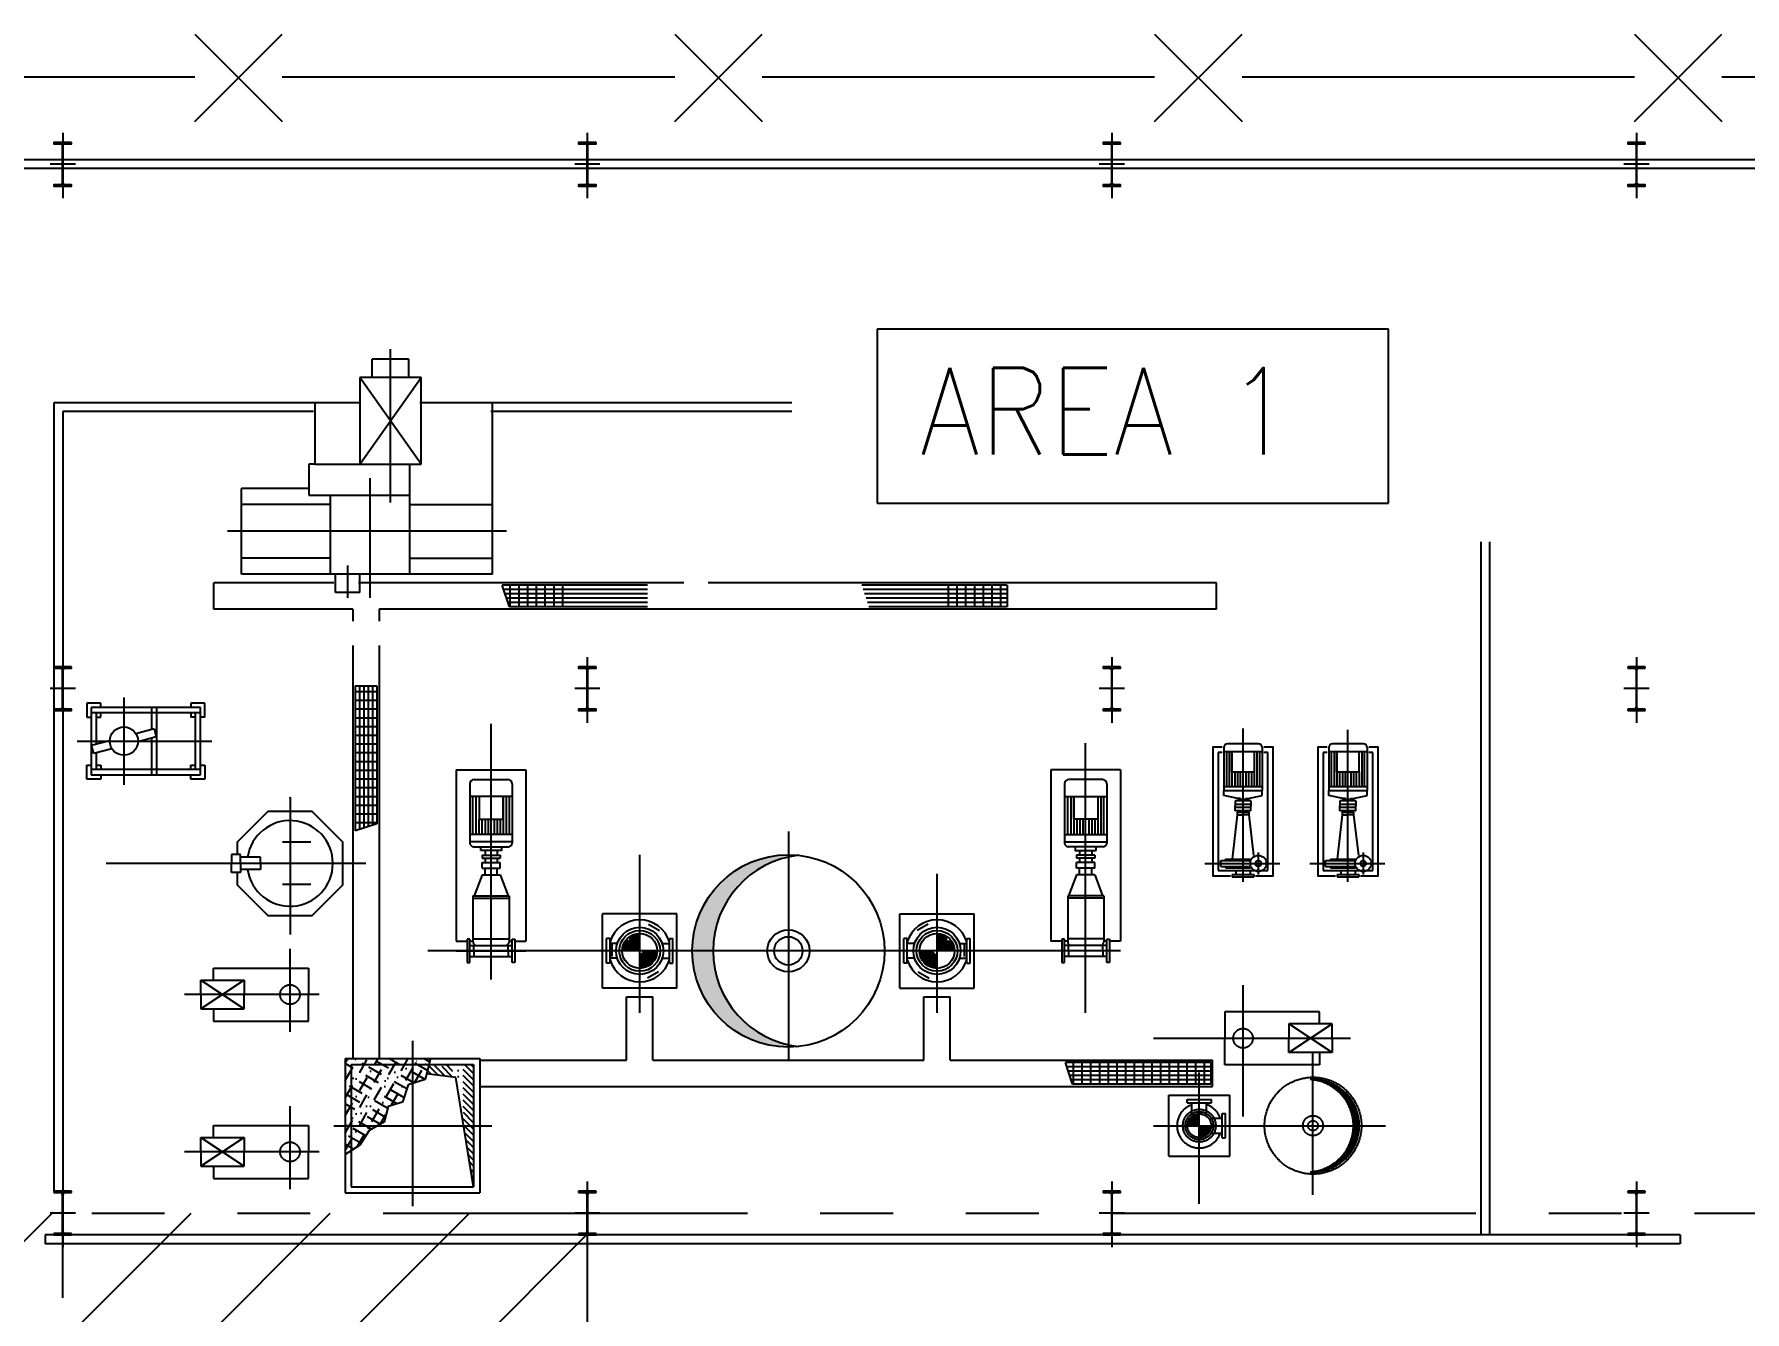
# Model space of a CAD drawing. Extents: x 0 to 39171, y 29931 to 57651.
# Drawn here: x 35827 to 37783, y 34509 to 35971 of the extents above; entities that cross this region are included whole.
import ezdxf

# ---------------------------------------------------------------- set-up
doc = ezdxf.new("R2010")
doc.units = 0
doc.header["$LTSCALE"] = 333.3
doc.header["$MEASUREMENT"] = 0
doc.header["$PDSIZE"] = 5
for name, pattern in [('DASHDOT', [1, 0.5, -0.25, 0, -0.25]), ('PHANTOM', [2.5, 1.25, -0.25, 0.25, -0.25, 0.25, -0.25]), ('PHANTOM2', [1.25, 0.625, -0.125, 0.125, -0.125, 0.125, -0.125])]:
    doc.linetypes.add(name, pattern=pattern)
doc.layers.get('0').update_dxf_attribs({"linetype": 'CONTINUOUS'})
for name, color, linetype in [('$01Sald', 2, 'CONTINUOUS'), ('1', 7, 'CONTINUOUS'), ('20', 3, 'CONTINUOUS'), ('70', 7, 'DASHDOT')]:
    doc.layers.add(name, color=color, linetype=linetype)
doc.styles.add('ROMANS', font='romans', dxfattribs={"width": 0.8})

# ---------------------------------------------------------------- blocks, each defined once
blk = doc.blocks.new('*X5')
at = {"color": 0}
for p, q in [((30594, 89947), (30662, 89987)), ((30768, 89707), (30607, 89987)), ((30620, 89847), (30862, 89987)), ((30646, 89747), (31062, 89987)), ((31034, 89447), (30723, 89987)), ((30775, 89706), (31262, 89987)), ((31422, 88975), (30838, 89987)), ((30856, 89637), (31462, 89987)), ((30888, 89540), (31561, 89929)), ((31561, 88935), (30954, 89987)), ((30964, 89468), (31561, 89813)), ((31561, 89135), (31069, 89987)), ((31561, 89335), (31184, 89987)), ((31561, 89535), (31300, 89987)), ((31561, 89735), (31415, 89987)), ((31561, 89935), (31531, 89987)), ((31075, 89417), (31561, 89698)), ((31101, 89316), (31561, 89582)), ((31160, 89235), (31561, 89467)), ((31155, 89238), (31093, 89345)), ((31259, 89177), (31561, 89351)), ((31325, 89099), (31561, 89236)), ((31379, 89015), (31561, 89120)), ((31464, 88949), (31561, 89005)), ((31560, 88889), (31561, 88889))]:
    blk.add_line(p, q, dxfattribs=at)
blk = doc.blocks.new('*X8')
at = {"color": 0}
for p, q in [((30206, 60276), (30216, 60286)), ((30206, 60258), (30232, 60284)), ((30206, 60241), (30247, 60282)), ((30206, 60223), (30262, 60278)), ((30206, 60205), (30275, 60274)), ((30206, 60188), (30288, 60269)), ((30206, 60170), (30299, 60263)), ((30007, 60076), (30016, 60086)), ((30008, 60060), (30034, 60086)), ((30011, 60045), (30052, 60086)), ((30014, 60031), (30069, 60086)), ((30019, 60018), (30087, 60086)), ((30024, 60005), (30105, 60086)), ((30029, 59993), (30122, 60086)), ((30036, 59982), (30140, 60086)), ((30043, 59971), (30158, 60086)), ((30050, 59961), (30175, 60086)), ((30059, 59951), (30193, 60086)), ((30067, 59942), (30206, 60082)), ((30076, 59934), (30206, 60064)), ((30206, 60152), (30311, 60257)), ((30206, 60135), (30321, 60250)), ((30206, 60117), (30332, 60242)), ((30206, 60099), (30341, 60234)), ((30211, 60086), (30350, 60225)), ((30228, 60086), (30358, 60216)), ((30246, 60086), (30366, 60206)), ((30264, 60086), (30374, 60196)), ((30282, 60086), (30380, 60185)), ((30299, 60086), (30386, 60173)), ((30317, 60086), (30392, 60161)), ((30335, 60086), (30397, 60148)), ((30352, 60086), (30401, 60134)), ((30370, 60086), (30404, 60120)), ((30388, 60086), (30406, 60104)), ((30405, 60086), (30406, 60087)), ((30086, 59926), (30206, 60046)), ((30097, 59919), (30206, 60029)), ((30108, 59912), (30206, 60011)), ((30119, 59906), (30206, 59993)), ((30131, 59901), (30206, 59976)), ((30144, 59896), (30206, 59958)), ((30158, 59892), (30206, 59940)), ((30173, 59889), (30206, 59923)), ((30188, 59887), (30206, 59905)), ((30205, 59886), (30206, 59887))]:
    blk.add_line(p, q, dxfattribs=at)
blk = doc.blocks.new('*X6')
at = {"color": 0}
for p, q in [((28791, 89602), (29106, 89917)), ((28791, 89673), (29035, 89917)), ((28791, 89743), (28964, 89917)), ((28791, 89814), (28894, 89917)), ((28791, 89885), (28823, 89917)), ((29035, 89775), (29176, 89917)), ((29115, 89785), (29247, 89917)), ((29196, 89795), (29305, 89904)), ((29276, 89805), (29320, 89848)), ((28791, 89531), (28985, 89726)), ((28791, 89461), (28972, 89642)), ((28791, 89390), (28958, 89557)), ((28791, 89319), (28945, 89473)), ((28791, 89248), (28931, 89389)), ((28791, 89178), (28918, 89305)), ((28791, 89107), (28904, 89220)), ((28791, 89036), (28891, 89136)), ((28791, 88966), (28877, 89052)), ((28791, 88895), (28863, 88967)), ((28791, 88824), (28850, 88883)), ((28791, 88754), (28836, 88799)), ((28791, 88683), (28823, 88715)), ((28791, 88612), (28809, 88630)), ((28791, 88541), (28796, 88546))]:
    blk.add_line(p, q, dxfattribs=at)
blk = doc.blocks.new('*X9')
at = {"color": 0}
for p, q in [((23806, 58207), (23820, 58221)), ((23806, 58189), (23836, 58219)), ((23806, 58172), (23849, 58215)), ((23806, 58154), (23862, 58210)), ((23806, 58136), (23874, 58204)), ((23806, 58119), (23885, 58197)), ((23806, 58101), (23895, 58189)), ((23809, 58086), (23904, 58181)), ((23827, 58086), (23912, 58171)), ((23844, 58086), (23920, 58161)), ((23862, 58086), (23926, 58150)), ((23880, 58086), (23932, 58138)), ((23897, 58086), (23936, 58125)), ((23915, 58086), (23940, 58111)), ((23671, 58072), (23685, 58086)), ((23674, 58057), (23703, 58086)), ((23678, 58043), (23721, 58086)), ((23683, 58030), (23738, 58086)), ((23689, 58019), (23756, 58086)), ((23695, 58008), (23774, 58086)), ((23703, 57998), (23791, 58086)), ((23712, 57989), (23806, 58083)), ((23721, 57980), (23806, 58066)), ((23731, 57973), (23806, 58048)), ((23742, 57966), (23806, 58030)), ((23754, 57961), (23806, 58013)), ((23767, 57956), (23806, 57995)), ((23782, 57953), (23806, 57977)), ((23797, 57951), (23806, 57960)), ((23933, 58086), (23942, 58095))]:
    blk.add_line(p, q, dxfattribs=at)
blk = doc.blocks.new('*X7')
at = {"color": 0}
for p, q in [((23315, 58281), (23611, 58578)), ((23328, 58312), (23580, 58564)), ((23347, 58349), (23543, 58545)), ((23381, 58400), (23492, 58512)), ((23573, 58522), (23639, 58588)), ((23619, 58550), (23665, 58596)), ((23654, 58568), (23688, 58602)), ((23685, 58580), (23711, 58606)), ((23712, 58590), (23732, 58610)), ((23737, 58597), (23752, 58612)), ((23760, 58603), (23771, 58614)), ((23782, 58607), (23790, 58615)), ((23803, 58610), (23806, 58614)), ((23291, 58204), (23391, 58305)), ((23297, 58228), (23409, 58340)), ((23304, 58253), (23437, 58386)), ((23278, 58103), (23352, 58177)), ((23279, 58121), (23356, 58199)), ((23279, 58086), (23349, 58156)), ((23280, 58141), (23362, 58222)), ((23283, 58161), (23369, 58247)), ((23286, 58182), (23379, 58274)), ((23296, 58086), (23346, 58136)), ((23314, 58086), (23345, 58117)), ((23277, 58085), (23279, 58086)), ((23278, 58067), (23296, 58086)), ((23279, 58051), (23314, 58086)), ((23280, 58034), (23332, 58086)), ((23282, 58018), (23344, 58081)), ((23284, 58003), (23345, 58063)), ((23287, 57988), (23346, 58047)), ((23290, 57973), (23347, 58031)), ((23293, 57959), (23349, 58015)), ((23297, 57945), (23351, 57999)), ((23301, 57931), (23354, 57984)), ((23305, 57918), (23357, 57970)), ((23309, 57905), (23360, 57956)), ((23314, 57892), (23364, 57942)), ((23319, 57879), (23368, 57928)), ((23325, 57867), (23373, 57915)), ((23332, 58086), (23344, 58099)), ((23330, 57855), (23377, 57902)), ((23336, 57843), (23382, 57889)), ((23343, 57832), (23387, 57876)), ((23349, 57820), (23393, 57864)), ((23356, 57809), (23399, 57852)), ((23362, 57798), (23404, 57841)), ((23369, 57788), (23411, 57829)), ((23377, 57777), (23417, 57818)), ((23384, 57767), (23424, 57807)), ((23392, 57757), (23431, 57796)), ((23400, 57748), (23438, 57785)), ((23408, 57738), (23445, 57775)), ((23416, 57729), (23453, 57765)), ((23425, 57720), (23460, 57755)), ((23434, 57711), (23468, 57745)), ((23443, 57702), (23477, 57736)), ((23452, 57693), (23485, 57727)), ((23461, 57685), (23494, 57718)), ((23471, 57677), (23502, 57709)), ((23481, 57669), (23511, 57700)), ((23491, 57662), (23521, 57692)), ((23501, 57654), (23530, 57683)), ((23511, 57647), (23540, 57675)), ((23522, 57640), (23550, 57667)), ((23533, 57633), (23560, 57660)), ((23544, 57627), (23570, 57653)), ((23555, 57620), (23580, 57645)), ((23567, 57614), (23591, 57638)), ((23579, 57608), (23602, 57632)), ((23591, 57603), (23613, 57625)), ((23603, 57598), (23625, 57619)), ((23616, 57592), (23636, 57613)), ((23629, 57588), (23648, 57607)), ((23642, 57583), (23661, 57602)), ((23656, 57579), (23673, 57596)), ((23669, 57575), (23686, 57591)), ((23683, 57572), (23699, 57587)), ((23698, 57568), (23712, 57582)), ((23713, 57565), (23725, 57578)), ((23728, 57563), (23739, 57574)), ((23743, 57561), (23753, 57571)), ((23759, 57559), (23768, 57568)), ((23776, 57558), (23783, 57565)), ((23793, 57557), (23798, 57562))]:
    blk.add_line(p, q, dxfattribs=at)

msp = doc.modelspace()

# ---------------------------------------------------------------- hatches: boundary and pattern name
at = {"layer": '$01Sald'}
h = msp.add_hatch(dxfattribs=at)
h.set_pattern_fill('ANSI31', color=6, scale=900, style=0)
h.set_pattern_definition([(45, (-322.5, -1069.96), (-79.54951, 79.54951), [])])
h.paths.add_polyline_path([(36459.11, 34622.26), (34559.11, 34622.26), (34559.11, 33422.26), (36458.6, 33422.26)])
h.paths.add_polyline_path([(35520.76, 33866.19), (35520.76, 33666.89), (34935.76, 33666.89), (34935.76, 33866.19)], flags=16)
h.paths.add_polyline_path([(34963.95, 33698.03), (35467.43, 33698.03), (35467.43, 33846.53), (34963.95, 33846.53)], flags=8)
at = {"layer": '70', "linetype": 'Continuous', "lineweight": -2}
h = msp.add_hatch(color=256, dxfattribs=at)
h.paths.add_polyline_path([(36689.11, 35029.63), (36689.11, 35032.26, 0.4142136), (36579.11, 34922.26), (36603.04, 34922.26, -0.3513391)])
h.paths.add_polyline_path([(36603.04, 34922.26), (36579.11, 34922.26, 0.4142136), (36689.11, 34812.26), (36689.11, 34814.9, -0.3513391)])

# ---------------------------------------------------------------- linework, layer by layer
at = {"layer": '1', "color": 7, "linetype": 'PHANTOM2', "lineweight": -2, "ltscale": 2}
for p, q in [((36255.11, 35599.37), (36213.11, 35599.37)), ((37659.11, 35258.24), (37659.11, 35183.29)), ((37673.65, 35222.26), (37644.74, 35222.26)), ((35902.61, 35118.79), (35886.61, 35118.79)), ((36021.61, 35118.79), (36005.61, 35118.79)), ((36119.11, 35097.27), (36119.11, 34940.9)), ((36142.77, 35046.49), (36110.45, 35046.49)), ((36152.57, 35022.26), (35909.01, 35022.26)), ((36062.54, 35032.54), (36052.3, 35032.54)), ((36052.3, 35032.54), (36052.3, 35022.26)), ((36052.3, 35011.99), (36052.3, 35022.26)), ((36062.54, 35022.26), (36062.54, 35032.54)), ((36085.18, 35029.3), (36062.54, 35029.3)), ((36062.54, 35022.26), (36062.54, 35011.99)), ((36085.18, 35022.26), (36085.18, 35029.3)), ((36085.18, 35022.26), (36085.18, 35015.22)), ((36062.54, 35011.99), (36052.3, 35011.99)), ((36085.18, 35015.22), (36062.54, 35015.22)), ((36142.77, 34998.03), (36110.45, 34998.03)), ((36119.11, 34829.52), (36119.11, 34924.57)), ((37001.81, 34933.46), (36989.21, 34933.46)), ((37001.81, 34935.56), (37001.81, 34908.96)), ((37004.93, 34935.56), (37001.81, 34935.56)), ((37004.93, 34908.96), (37004.93, 34935.56)), ((37008.59, 34933.46), (37004.93, 34933.46)), ((37053.29, 34928.55), (37004.93, 34928.55)), ((37049.82, 34935.91), (37008.59, 34935.91)), ((37009.54, 34922.26), (37009.54, 34928.55)), ((37048.68, 34922.26), (37048.68, 34928.55)), ((37053.29, 34933.46), (37049.82, 34933.46)), ((37053.29, 34908.96), (37053.29, 34935.56)), ((37053.29, 34935.56), (37056.41, 34935.56)), ((37056.41, 34935.56), (37056.41, 34908.96)), ((37069.01, 34933.46), (37056.41, 34933.46)), ((37069.01, 34922.26), (36989.21, 34922.26)), ((37001.81, 34908.96), (37004.93, 34908.96)), ((37053.29, 34915.98), (37004.93, 34915.98)), ((37009.54, 34922.26), (37009.54, 34915.98)), ((37048.68, 34922.26), (37048.68, 34915.98)), ((37056.41, 34908.96), (37053.29, 34908.96)), ((36066.86, 34888.6), (36017.03, 34855.92)), ((36017.03, 34888.6), (36066.86, 34855.92)), ((36017.03, 34888.6), (36066.86, 34888.6)), ((36017.03, 34872.26), (36017.03, 34888.6)), ((36031.48, 34888.6), (36031.48, 34902.55)), ((36031.48, 34902.55), (36140.11, 34902.55)), ((36066.86, 34888.6), (36066.86, 34872.26)), ((36140.11, 34902.55), (36140.11, 34872.26)), ((36152.57, 34872.26), (35998.29, 34872.26)), ((36017.03, 34872.26), (36017.03, 34855.92)), ((36066.86, 34855.92), (36066.86, 34872.26)), ((36140.11, 34841.97), (36140.11, 34872.26)), ((37209.11, 34732.83), (37209.11, 34882.94)), ((36017.03, 34855.92), (36066.86, 34855.92)), ((36031.48, 34855.92), (36031.48, 34841.97)), ((37188.11, 34852.55), (37188.11, 34822.26)), ((37296.73, 34852.55), (37188.11, 34852.55)), ((37296.73, 34838.6), (37296.73, 34852.55)), ((36031.48, 34841.97), (36140.11, 34841.97)), ((37261.35, 34838.6), (37261.35, 34822.26)), ((37311.18, 34838.6), (37261.35, 34838.6)), ((37311.18, 34805.92), (37261.35, 34838.6)), ((37261.35, 34805.92), (37311.18, 34838.6)), ((37311.18, 34822.26), (37311.18, 34838.6)), ((37106.88, 34822.26), (37332.15, 34822.26)), ((37188.11, 34791.97), (37188.11, 34822.26)), ((37261.35, 34805.92), (37261.35, 34822.26)), ((37311.18, 34805.92), (37261.35, 34805.92)), ((37289.11, 34643.23), (37289.11, 34805.46)), ((37296.73, 34805.92), (37296.73, 34791.97)), ((37311.18, 34822.26), (37311.18, 34805.92)), ((37014.06, 34769.76), (37006.02, 34794.66)), ((37172.11, 34794.66), (37006.02, 34794.66)), ((37172.11, 34789.66), (37007.63, 34789.66)), ((37015.15, 34769.76), (37015.15, 34794.66)), ((37025.15, 34769.76), (37025.15, 34794.66)), ((37035.15, 34769.76), (37035.15, 34794.66)), ((37045.15, 34769.76), (37045.15, 34794.66)), ((37055.15, 34769.76), (37055.15, 34794.66)), ((37065.15, 34769.76), (37065.15, 34794.66)), ((37075.15, 34769.76), (37075.15, 34794.66)), ((37085.15, 34769.76), (37085.15, 34794.66)), ((37095.15, 34769.76), (37095.15, 34794.66)), ((37105.15, 34769.76), (37105.15, 34794.66)), ((37115.15, 34769.76), (37115.15, 34794.66)), ((37125.15, 34769.76), (37125.15, 34794.66)), ((37135.15, 34769.76), (37135.15, 34794.66)), ((37145.15, 34769.76), (37145.15, 34794.66)), ((37155.15, 34769.76), (37155.15, 34794.66)), ((37165.15, 34769.76), (37165.15, 34794.66)), ((37172.11, 34794.66), (37172.11, 34769.76)), ((37174.11, 34767.26), (37174.11, 34797.26)), ((37296.73, 34791.97), (37188.11, 34791.97)), ((37172.11, 34784.66), (37009.25, 34784.66)), ((37172.11, 34779.66), (37010.86, 34779.66)), ((37172.11, 34774.66), (37012.48, 34774.66)), ((37172.11, 34769.76), (37014.06, 34769.76)), ((37124.11, 34687.26), (37124.11, 34757.26)), ((37124.11, 34757.26), (37194.11, 34757.26)), ((37145.11, 34748.26), (37145.11, 34752.26)), ((37145.11, 34752.26), (37173.11, 34752.26)), ((37145.11, 34748.26), (37173.11, 34748.26)), ((37150.71, 34735.88), (37150.71, 34748.26)), ((37167.51, 34735.88), (37167.51, 34748.26)), ((37173.11, 34748.26), (37173.11, 34752.26)), ((37194.11, 34687.26), (37194.11, 34757.26)), ((36119.11, 34649.52), (36119.11, 34744.57)), ((37172.73, 34730.66), (37185.11, 34730.66)), ((37185.11, 34708.26), (37185.11, 34736.26)), ((37185.11, 34736.26), (37189.11, 34736.26)), ((37189.11, 34708.26), (37189.11, 34736.26)), ((36017.03, 34708.6), (36066.86, 34708.6)), ((36017.03, 34692.26), (36017.03, 34708.6)), ((36017.03, 34708.6), (36066.86, 34675.92)), ((36066.86, 34708.6), (36017.03, 34675.92)), ((36031.48, 34722.55), (36140.11, 34722.55)), ((36031.48, 34708.6), (36031.48, 34722.55)), ((36066.86, 34708.6), (36066.86, 34692.26)), ((36140.11, 34722.55), (36140.11, 34692.26)), ((36169.42, 34722.26), (36349.8, 34722.26)), ((37106.88, 34722.26), (37371.92, 34722.26)), ((37172.73, 34713.86), (37185.11, 34713.86)), ((37185.11, 34708.26), (37189.11, 34708.26)), ((36152.57, 34692.26), (35998.29, 34692.26)), ((36017.03, 34692.26), (36017.03, 34675.92)), ((36066.86, 34675.92), (36066.86, 34692.26)), ((36140.11, 34661.97), (36140.11, 34692.26)), ((36189.11, 34693.76), (36189.11, 34652.26)), ((36017.03, 34675.92), (36066.86, 34675.92)), ((36031.48, 34675.92), (36031.48, 34661.97)), ((37124.11, 34687.26), (37194.11, 34687.26)), ((35859.11, 34658.24), (35859.11, 34583.29)), ((36031.48, 34661.97), (36140.11, 34661.97)), ((36189.11, 34652.26), (36329.11, 34652.26)), ((36459.11, 34658.24), (36459.11, 34583.29)), ((36182.11, 34645.26), (36336.11, 34645.26)), ((35873.65, 34622.26), (35844.74, 34622.26)), ((35859.11, 34525.31), (35859.11, 34615.14)), ((36473.65, 34622.26), (36444.74, 34622.26)), ((37673.65, 34622.26), (37644.74, 34622.26)), ((35839.11, 34597.26), (35839.11, 34587.26))]:
    msp.add_line(p, q, dxfattribs=at)
for points in [[(37669.11, 35247.26), (37649.11, 35247.26), (37649.11, 35245.66), (37656.5, 35245.66, -0.4142136), (37658.6, 35243.56), (37658.6, 35200.96, -0.4142136), (37656.5, 35198.86), (37649.11, 35198.86), (37649.11, 35197.26), (37669.11, 35197.26), (37669.11, 35198.86), (37661.72, 35198.86, -0.4142136), (37659.62, 35200.96), (37659.62, 35243.56, -0.4142136), (37661.72, 35245.66), (37669.11, 35245.66)], [(35869.11, 34647.26), (35849.11, 34647.26), (35849.11, 34645.66), (35856.5, 34645.66, -0.4142136), (35858.6, 34643.56), (35858.6, 34600.96, -0.4142136), (35856.5, 34598.86), (35849.11, 34598.86), (35849.11, 34597.26), (35869.11, 34597.26), (35869.11, 34598.86), (35861.72, 34598.86, -0.4142136), (35859.62, 34600.96), (35859.62, 34643.56, -0.4142136), (35861.72, 34645.66), (35869.11, 34645.66)], [(36469.11, 34647.26), (36449.11, 34647.26), (36449.11, 34645.66), (36456.5, 34645.66, -0.4142136), (36458.6, 34643.56), (36458.6, 34600.96, -0.4142136), (36456.5, 34598.86), (36449.11, 34598.86), (36449.11, 34597.26), (36469.11, 34597.26), (36469.11, 34598.86), (36461.72, 34598.86, -0.4142136), (36459.62, 34600.96), (36459.62, 34643.56, -0.4142136), (36461.72, 34645.66), (36469.11, 34645.66)], [(37669.11, 34647.26), (37649.11, 34647.26), (37649.11, 34645.66), (37656.5, 34645.66, -0.4142136), (37658.6, 34643.56), (37658.6, 34600.96, -0.4142136), (37656.5, 34598.86), (37649.11, 34598.86), (37649.11, 34597.26), (37669.11, 34597.26), (37669.11, 34598.86), (37661.72, 34598.86, -0.4142136), (37659.62, 34600.96), (37659.62, 34643.56, -0.4142136), (37661.72, 34645.66), (37669.11, 34645.66)]]:
    msp.add_lwpolyline(points, format="xyb", close=True, dxfattribs=at)
msp.add_lwpolyline([(36059.09, 35032.54), (36059.09, 35047.12)], dxfattribs=at)
for centre, radius in [((36119.11, 34872.26), 11.2), ((37209.11, 34822.26), 11.2), ((37289.11, 34722.26), 55.4), ((37159.11, 34722.26), 18.75), ((37159.11, 34722.26), 16), ((37159.11, 34722.26), 13.58), ((37289.11, 34722.26), 11.45), ((37289.11, 34722.26), 5.7), ((36119.11, 34692.26), 11.2)]:
    msp.add_circle(centre, radius, dxfattribs=at)
for centre, radius, start, end in [((37012.72, 34932.68), 4.13, 180, 270), ((37045.68, 34932.68), 4.13, 270, 0), ((37289.11, 34722.26), 52.91, 266.38488, 93.61512), ((37282.44, 34722.26), 52.91, 273.61512, 86.38488), ((37159.11, 34722.26), 25.5, 109.23308, 340.76692), ((37159.11, 34722.26), 25.5, 19.23308, 70.76692)]:
    msp.add_arc(centre, radius, start, end, dxfattribs=at)
msp.add_point((36119.11, 35097.27), dxfattribs=at)
at = {"layer": '20', "color": 2}
for p, q in [((36010.23, 35971.03), (36110.23, 35871.03)), ((36010.23, 35871.03), (36110.23, 35971.03)), ((36559.11, 35871.03), (36659.11, 35971.03)), ((36559.11, 35971.03), (36659.11, 35871.03)), ((37107.99, 35971.03), (37207.99, 35871.03)), ((37107.99, 35871.03), (37207.99, 35971.03)), ((37656.86, 35971.03), (37756.86, 35871.03)), ((37656.86, 35871.03), (37756.86, 35971.03))]:
    msp.add_line(p, q, dxfattribs=at)
at = {"layer": '20', "color": 2, "ltscale": 3}
for p, q in [((35514.19, 35922.26), (36010.23, 35922.26)), ((36110.23, 35922.26), (36559.11, 35922.26)), ((36659.11, 35922.26), (37107.99, 35922.26)), ((37207.99, 35922.26), (37656.86, 35922.26)), ((37756.86, 35922.26), (38359.11, 35922.26)), ((36459.11, 34597.26), (36459.11, 34451.75))]:
    msp.add_line(p, q, dxfattribs=at)
at = {"layer": '20'}
for p, q in [((37375.62, 35633.61), (36790.62, 35633.61)), ((36790.62, 35633.61), (36790.62, 35434.32)), ((37375.62, 35434.32), (37375.62, 35633.61)), ((36790.62, 35434.32), (37375.62, 35434.32))]:
    msp.add_line(p, q, dxfattribs=at)
at = {"layer": '20', "color": 2, "linetype": 'PHANTOM'}
msp.add_line((34559.11, 34622.26), (38359.11, 34622.26), dxfattribs=at)
at = {"layer": '70', "linetype": 'Continuous', "lineweight": -2}
for p, q in [((35859.11, 35858.24), (35859.11, 35783.29)), ((36459.11, 35858.24), (36459.11, 35783.29)), ((37059.11, 35858.24), (37059.11, 35783.29)), ((37659.11, 35858.24), (37659.11, 35783.29)), ((37658.6, 35827.26), (35334.11, 35827.26)), ((38294.11, 35827.26), (37659.62, 35827.26)), ((37658.6, 35817.26), (35244.11, 35817.26)), ((35873.65, 35822.26), (35844.74, 35822.26)), ((36473.65, 35822.26), (36444.74, 35822.26)), ((37073.65, 35822.26), (37044.74, 35822.26)), ((37673.65, 35822.26), (37644.74, 35822.26)), ((38284.11, 35817.26), (37659.62, 35817.26)), ((36234.11, 35435.25), (36234.11, 35610.74)), ((36213.11, 35578.37), (36213.11, 35599.37)), ((36255.11, 35578.37), (36255.11, 35599.37)), ((36269.17, 35479.26), (36199.05, 35578.37)), ((36199.05, 35479.26), (36269.17, 35578.37)), ((36269.17, 35578.37), (36199.05, 35578.37)), ((36199.05, 35578.37), (36199.05, 35479.26)), ((36269.17, 35479.26), (36269.17, 35578.37)), ((35849.11, 35549.26), (35849.11, 34647.26)), ((36197.31, 35549.26), (35849.11, 35549.26)), ((36147.67, 35549.26), (36147.67, 35479.26)), ((36199.05, 35549.26), (36147.67, 35549.26)), ((36667.43, 35549.26), (36267.43, 35549.26)), ((36350.67, 35549.26), (36269.17, 35549.26)), ((36350.67, 35353.26), (36350.67, 35549.26)), ((36693.11, 35549.26), (36667.43, 35549.26)), ((35859.11, 35539.26), (35859.11, 35247.26)), ((36145.93, 35539.26), (35859.11, 35539.26)), ((36693.11, 35539.26), (36348.93, 35539.26)), ((36140.67, 35479.26), (36140.67, 35443.78)), ((36147.67, 35479.26), (36140.67, 35479.26)), ((36147.67, 35479.26), (36269.17, 35479.26)), ((36256.32, 35353.26), (36256.32, 35479.26)), ((36140.67, 35451.26), (36063.67, 35451.26)), ((36063.67, 35353.26), (36063.67, 35451.26)), ((36210.85, 35326.25), (36210.85, 35463.22)), ((36165.38, 35433.11), (36063.67, 35433.11)), ((36140.67, 35443.78), (36256.38, 35443.78)), ((36165.38, 35353.26), (36165.38, 35443.78)), ((36256.32, 35433.11), (36350.67, 35433.11)), ((36366.9, 35402.26), (36047.71, 35402.26)), ((37481.11, 35390.13), (37481.11, 35187.26)), ((37491.11, 35390.13), (37491.11, 35169.32)), ((36165.38, 35371.42), (36063.67, 35371.42)), ((36350.67, 35353.26), (36063.67, 35353.26)), ((36171.11, 35332.26), (36171.11, 35353.26)), ((36185.11, 35326.25), (36185.11, 35363.22)), ((36199.11, 35332.26), (36199.11, 35353.26)), ((36256.32, 35371.42), (36350.67, 35371.42)), ((36031.93, 35313.26), (36031.93, 35343.26)), ((36169.37, 35343.26), (36031.93, 35343.26)), ((36569.37, 35343.26), (36197.37, 35343.26)), ((36369.97, 35315.76), (36361.93, 35340.66)), ((36528.02, 35340.66), (36361.93, 35340.66)), ((36528.02, 35335.66), (36363.54, 35335.66)), ((36371.06, 35315.76), (36371.06, 35340.66)), ((36381.06, 35315.76), (36381.06, 35340.66)), ((36391.06, 35315.76), (36391.06, 35340.66)), ((36401.06, 35315.76), (36401.06, 35340.66)), ((36411.06, 35315.76), (36411.06, 35340.66)), ((36421.06, 35315.76), (36421.06, 35340.66)), ((36431.06, 35315.76), (36431.06, 35340.66)), ((37039.02, 35343.26), (36597.37, 35343.26)), ((36939.22, 35340.66), (36773.13, 35340.66)), ((36939.22, 35335.66), (36774.74, 35335.66)), ((36872.26, 35315.76), (36872.26, 35340.66)), ((36882.26, 35315.76), (36882.26, 35340.66)), ((36892.26, 35315.76), (36892.26, 35340.66)), ((36902.26, 35315.76), (36902.26, 35340.66)), ((36912.26, 35315.76), (36912.26, 35340.66)), ((36922.26, 35315.76), (36922.26, 35340.66)), ((36932.26, 35315.76), (36932.26, 35340.66)), ((36939.22, 35340.66), (36939.22, 35315.76)), ((37178.93, 35343.26), (36997.37, 35343.26)), ((37178.93, 35313.26), (37178.93, 35343.26)), ((36199.11, 35332.26), (36171.11, 35332.26)), ((36528.02, 35330.66), (36365.16, 35330.66)), ((36528.02, 35325.66), (36366.77, 35325.66)), ((36528.02, 35320.66), (36368.39, 35320.66)), ((36528.02, 35315.76), (36369.97, 35315.76)), ((36939.22, 35330.66), (36776.36, 35330.66)), ((36939.22, 35325.66), (36777.97, 35325.66)), ((36939.22, 35320.66), (36779.59, 35320.66)), ((36939.22, 35315.76), (36781.17, 35315.76)), ((36191.13, 35313.26), (36031.93, 35313.26)), ((36191.13, 35313.26), (36191.13, 35299.44)), ((37178.93, 35313.26), (36221.13, 35313.26)), ((36221.13, 35313.26), (36221.13, 35299.44)), ((35859.11, 35258.24), (35859.11, 35183.29)), ((36191.13, 35271.75), (36191.13, 34799.26)), ((36221.13, 35271.75), (36221.13, 34799.26)), ((36459.11, 35258.24), (36459.11, 35183.29)), ((37059.11, 35258.24), (37059.11, 35183.29)), ((35873.65, 35222.26), (35844.74, 35222.26)), ((36193.62, 35225.6), (36193.62, 35059.51)), ((36193.62, 35225.6), (36218.52, 35225.6)), ((36218.52, 35218.64), (36193.62, 35218.64)), ((36198.62, 35225.6), (36198.62, 35061.13)), ((36203.62, 35225.6), (36203.62, 35062.74)), ((36208.62, 35225.6), (36208.62, 35064.36)), ((36213.62, 35225.6), (36213.62, 35065.97)), ((36218.52, 35225.6), (36218.52, 35067.55)), ((36473.65, 35222.26), (36444.74, 35222.26)), ((37073.65, 35222.26), (37044.74, 35222.26)), ((35859.11, 35197.26), (35859.11, 34647.26)), ((35886.61, 35205.79), (35886.61, 35189.79)), ((35902.61, 35205.79), (35886.61, 35205.79)), ((35891.61, 35200.79), (35891.61, 35123.79)), ((35891.61, 35200.79), (35891.61, 35123.79)), ((36016.61, 35200.79), (35891.61, 35200.79)), ((35902.61, 35200.79), (35902.61, 35205.79)), ((35929.11, 35212.29), (35929.11, 35112.29)), ((35960.61, 35200.79), (35960.61, 35175.89)), ((35966.61, 35123.79), (35966.61, 35200.79)), ((36005.61, 35205.79), (36005.61, 35200.79)), ((36021.61, 35205.79), (36005.61, 35205.79)), ((36016.61, 35123.79), (36016.61, 35200.79)), ((36021.61, 35189.79), (36021.61, 35205.79)), ((36218.52, 35208.64), (36193.62, 35208.64)), ((36218.52, 35198.64), (36193.62, 35198.64)), ((35886.61, 35189.79), (35891.61, 35189.79)), ((35891.61, 35194.79), (36016.61, 35194.79)), ((35897.61, 35159.09), (35897.61, 35194.79)), ((35897.61, 35189.79), (35902.61, 35189.79)), ((35902.61, 35189.79), (35902.61, 35194.79)), ((35960.61, 35194.79), (35960.61, 35175.89)), ((36005.61, 35194.79), (36005.61, 35189.79)), ((36010.61, 35189.79), (36005.61, 35189.79)), ((36010.61, 35194.79), (36010.61, 35129.79)), ((36021.61, 35189.79), (36016.61, 35189.79)), ((36218.52, 35188.64), (36193.62, 35188.64)), ((36218.52, 35178.64), (36193.62, 35178.64)), ((36349.11, 34889.63), (36349.11, 35182.13)), ((37481.11, 35187.26), (37481.11, 34597.26)), ((35875.59, 35162.26), (36029.85, 35162.26)), ((35892.11, 35157.59), (35912.81, 35163.09)), ((35894.71, 35147.89), (35892.11, 35157.59)), ((35942.91, 35171.09), (35963.61, 35176.69)), ((35966.21, 35167.09), (35945.51, 35161.49)), ((35960.61, 35165.59), (35960.61, 35129.79)), ((35960.61, 35165.59), (35960.61, 35123.79)), ((35963.61, 35176.69), (35966.21, 35167.09)), ((36218.52, 35168.64), (36193.62, 35168.64)), ((36218.52, 35158.64), (36193.62, 35158.64)), ((37029.11, 34851.26), (37029.11, 35159.73)), ((37226.75, 35159.26), (37191.47, 35159.26)), ((37209.11, 35001.33), (37209.11, 35176.66)), ((37346.75, 35159.26), (37311.47, 35159.26)), ((37329.11, 35001.33), (37329.11, 35175.19)), ((37491.11, 35169.32), (37491.11, 34597.26)), ((35915.31, 35153.49), (35894.71, 35147.89)), ((35897.61, 35129.79), (35897.61, 35148.69)), ((36218.52, 35148.64), (36193.62, 35148.64)), ((36218.52, 35138.64), (36193.62, 35138.64)), ((37180.61, 35149.26), (37180.61, 35014.26)), ((37185.26, 35149.26), (37180.61, 35149.26)), ((37187.11, 35154.9), (37187.11, 35110.32)), ((37187.11, 35150.54), (37231.11, 35150.54)), ((37190.05, 35150.54), (37190.05, 35110.32)), ((37193.22, 35150.54), (37193.22, 35110.32)), ((37196.4, 35150.54), (37196.4, 35110.32)), ((37202.75, 35150.54), (37202.75, 35150.54)), ((37205.93, 35150.54), (37205.93, 35150.54)), ((37212.29, 35150.54), (37212.29, 35150.54)), ((37215.46, 35150.54), (37215.46, 35150.54)), ((37218.64, 35150.54), (37218.64, 35150.54)), ((37221.82, 35150.54), (37221.82, 35150.54)), ((37225, 35150.54), (37225, 35110.32)), ((37228.17, 35110.32), (37228.17, 35150.54)), ((37231.11, 35154.9), (37231.11, 35110.32)), ((37237.61, 35149.26), (37232.95, 35149.26)), ((37237.61, 35014.26), (37237.61, 35149.26)), ((37300.61, 35149.26), (37300.61, 35014.26)), ((37305.26, 35149.26), (37300.61, 35149.26)), ((37307.11, 35154.9), (37307.11, 35110.32)), ((37307.11, 35150.54), (37351.11, 35150.54)), ((37310.05, 35150.54), (37310.05, 35110.32)), ((37313.22, 35150.54), (37313.22, 35110.32)), ((37316.4, 35150.54), (37316.4, 35110.32)), ((37322.75, 35150.54), (37322.75, 35150.54)), ((37325.93, 35150.54), (37325.93, 35150.54)), ((37332.29, 35150.54), (37332.29, 35150.54)), ((37335.46, 35150.54), (37335.46, 35150.54)), ((37338.64, 35150.54), (37338.64, 35150.54)), ((37341.82, 35150.54), (37341.82, 35150.54)), ((37345, 35150.54), (37345, 35110.32)), ((37348.17, 35110.32), (37348.17, 35150.54)), ((37351.11, 35154.9), (37351.11, 35110.32)), ((37357.61, 35149.26), (37352.95, 35149.26)), ((37357.61, 35014.26), (37357.61, 35149.26)), ((35886.61, 35118.79), (35886.61, 35134.79)), ((35886.61, 35134.79), (35891.61, 35134.79)), ((36016.61, 35129.79), (35891.61, 35129.79)), ((35891.61, 35123.79), (36016.61, 35123.79)), ((35897.61, 35134.79), (35902.61, 35134.79)), ((35902.61, 35134.79), (35902.61, 35129.79)), ((35902.61, 35123.79), (35902.61, 35118.79)), ((36005.61, 35129.79), (36005.61, 35134.79)), ((36005.61, 35134.79), (36010.61, 35134.79)), ((36005.61, 35118.79), (36005.61, 35123.79)), ((36016.61, 35134.79), (36021.61, 35134.79)), ((36021.61, 35134.79), (36021.61, 35118.79)), ((36218.52, 35128.64), (36193.62, 35128.64)), ((36218.52, 35118.64), (36193.62, 35118.64)), ((36309.21, 35129.46), (36389.01, 35129.46)), ((36309.21, 35129.46), (36309.21, 34933.46)), ((36329.63, 35118.26), (36368.4, 35118.26)), ((36389.01, 35129.46), (36389.01, 34933.46)), ((37069.01, 35129.46), (36989.21, 35129.46)), ((36989.21, 35129.46), (36989.21, 34933.46)), ((37048.59, 35118.26), (37009.82, 35118.26)), ((37069.01, 35129.46), (37069.01, 34933.46)), ((37199.58, 35126.8), (37199.58, 35110.32)), ((37202.75, 35126.8), (37202.75, 35110.32)), ((37205.93, 35126.8), (37205.93, 35110.32)), ((37212.29, 35126.8), (37212.29, 35110.32)), ((37215.46, 35126.8), (37215.46, 35110.32)), ((37218.64, 35126.8), (37218.64, 35110.32)), ((37221.82, 35126.8), (37221.82, 35110.32)), ((37319.58, 35126.8), (37319.58, 35110.32)), ((37322.75, 35126.8), (37322.75, 35110.32)), ((37325.93, 35126.8), (37325.93, 35110.32)), ((37332.29, 35126.8), (37332.29, 35110.32)), ((37335.46, 35126.8), (37335.46, 35110.32)), ((37338.64, 35126.8), (37338.64, 35110.32)), ((37341.82, 35126.8), (37341.82, 35110.32)), ((36218.52, 35108.64), (36193.62, 35108.64)), ((36218.52, 35098.64), (36193.62, 35098.64)), ((36324.9, 35113.54), (36324.9, 35055.21)), ((36373.13, 35098.82), (36324.9, 35098.82)), ((36328.35, 35055.21), (36328.35, 35098.82)), ((36331.79, 35098.82), (36331.79, 35055.21)), ((36335.24, 35098.82), (36335.24, 35098.82)), ((36338.68, 35098.82), (36338.68, 35098.82)), ((36342.13, 35098.82), (36342.13, 35098.82)), ((36345.57, 35098.82), (36345.57, 35098.82)), ((36352.46, 35098.82), (36352.46, 35098.82)), ((36355.9, 35098.82), (36355.9, 35098.82)), ((36362.79, 35098.82), (36362.79, 35055.21)), ((36366.24, 35098.82), (36366.24, 35055.21)), ((36369.68, 35098.82), (36369.68, 35055.21)), ((36373.13, 35113.54), (36373.13, 35055.21)), ((37005.09, 35113.54), (37005.09, 35055.21)), ((37005.09, 35098.82), (37053.32, 35098.82)), ((37008.53, 35098.82), (37008.53, 35055.21)), ((37011.98, 35098.82), (37011.98, 35055.21)), ((37015.42, 35098.82), (37015.42, 35055.21)), ((37022.31, 35098.82), (37022.31, 35098.82)), ((37025.76, 35098.82), (37025.76, 35098.82)), ((37032.65, 35098.82), (37032.65, 35098.82)), ((37036.09, 35098.82), (37036.09, 35098.82)), ((37039.54, 35098.82), (37039.54, 35098.82)), ((37042.98, 35098.82), (37042.98, 35098.82)), ((37046.43, 35098.82), (37046.43, 35055.21)), ((37049.87, 35055.21), (37049.87, 35098.82)), ((37053.32, 35113.54), (37053.32, 35055.21)), ((37187.11, 35110.32), (37231.11, 35110.32)), ((37187.11, 35110.32), (37187.11, 35105.71)), ((37187.11, 35105.71), (37231.11, 35105.71)), ((37187.11, 35099.89), (37187.11, 35105.71)), ((37203.32, 35096.61), (37187.11, 35099.89)), ((37214.9, 35096.61), (37231.11, 35099.89)), ((37231.11, 35110.32), (37231.11, 35105.71)), ((37231.11, 35099.89), (37231.11, 35105.71)), ((37307.11, 35110.32), (37307.11, 35105.71)), ((37307.11, 35110.32), (37351.11, 35110.32)), ((37307.11, 35099.89), (37307.11, 35105.71)), ((37307.11, 35105.71), (37351.11, 35105.71)), ((37323.32, 35096.61), (37307.11, 35099.89)), ((37334.9, 35096.61), (37351.11, 35099.89)), ((37351.11, 35110.32), (37351.11, 35105.71)), ((37351.11, 35099.89), (37351.11, 35105.71)), ((36218.52, 35088.64), (36193.62, 35088.64)), ((37218.21, 35093.96), (37200.01, 35093.96)), ((37200.01, 35093.96), (37200.01, 35088.31)), ((37200.01, 35089.96), (37218.21, 35089.96)), ((37200.01, 35082.66), (37200.01, 35088.31)), ((37200.01, 35086.66), (37218.21, 35086.66)), ((37218.21, 35082.66), (37200.01, 35082.66)), ((37202.59, 35080.98), (37215.62, 35080.98)), ((37202.59, 35080.98), (37202.59, 35077.74)), ((37206.31, 35096.61), (37203.32, 35096.61)), ((37203.4, 35095.64), (37214.81, 35095.64)), ((37203.4, 35095.64), (37203.4, 35093.96)), ((37203.4, 35080.98), (37203.4, 35082.66)), ((37206.31, 35095.64), (37206.31, 35096.61)), ((37211.91, 35095.64), (37211.91, 35096.61)), ((37211.91, 35096.61), (37214.9, 35096.61)), ((37214.81, 35095.64), (37214.81, 35093.96)), ((37214.81, 35080.98), (37214.81, 35082.66)), ((37215.62, 35080.98), (37215.62, 35077.74)), ((37218.21, 35093.96), (37218.21, 35088.31)), ((37218.21, 35082.66), (37218.21, 35088.31)), ((37320.01, 35093.96), (37320.01, 35088.31)), ((37338.21, 35093.96), (37320.01, 35093.96)), ((37320.01, 35089.96), (37338.21, 35089.96)), ((37320.01, 35082.66), (37320.01, 35088.31)), ((37320.01, 35086.66), (37338.21, 35086.66)), ((37338.21, 35082.66), (37320.01, 35082.66)), ((37322.59, 35080.98), (37322.59, 35077.74)), ((37322.59, 35080.98), (37335.62, 35080.98)), ((37326.31, 35096.61), (37323.32, 35096.61)), ((37323.4, 35095.64), (37323.4, 35093.96)), ((37323.4, 35095.64), (37334.81, 35095.64)), ((37323.4, 35080.98), (37323.4, 35082.66)), ((37326.31, 35095.64), (37326.31, 35096.61)), ((37331.91, 35096.61), (37334.9, 35096.61)), ((37331.91, 35095.64), (37331.91, 35096.61)), ((37334.81, 35095.64), (37334.81, 35093.96)), ((37334.81, 35080.98), (37334.81, 35082.66)), ((37335.62, 35080.98), (37335.62, 35077.74)), ((37338.21, 35093.96), (37338.21, 35088.31)), ((37338.21, 35082.66), (37338.21, 35088.31)), ((36218.52, 35078.64), (36193.62, 35078.64)), ((36218.52, 35068.64), (36193.62, 35068.64)), ((36218.52, 35067.55), (36193.62, 35059.51)), ((36335.24, 35073.08), (36335.24, 35055.21)), ((36338.68, 35073.08), (36338.68, 35055.21)), ((36342.13, 35073.08), (36342.13, 35055.21)), ((36345.57, 35073.08), (36345.57, 35055.21)), ((36352.46, 35073.08), (36352.46, 35055.21)), ((36355.9, 35073.08), (36355.9, 35055.21)), ((36359.35, 35073.08), (36359.35, 35055.21)), ((37018.87, 35073.08), (37018.87, 35055.21)), ((37022.31, 35073.08), (37022.31, 35055.21)), ((37025.76, 35073.08), (37025.76, 35055.21)), ((37032.65, 35073.08), (37032.65, 35055.21)), ((37036.09, 35073.08), (37036.09, 35055.21)), ((37039.54, 35073.08), (37039.54, 35055.21)), ((37042.98, 35073.08), (37042.98, 35055.21)), ((37202.59, 35077.74), (37196.61, 35027.09)), ((37202.59, 35077.74), (37209.11, 35077.74)), ((37215.62, 35077.74), (37209.11, 35077.74)), ((37215.62, 35077.74), (37221.1, 35031.43)), ((37322.59, 35077.74), (37316.61, 35027.09)), ((37322.59, 35077.74), (37329.11, 35077.74)), ((37335.62, 35077.74), (37329.11, 35077.74)), ((37335.62, 35077.74), (37341.1, 35031.43)), ((36324.9, 35055.21), (36324.9, 35045.57)), ((36373.13, 35055.21), (36324.9, 35055.21)), ((36373.13, 35046.94), (36324.9, 35046.94)), ((36329.04, 35041.43), (36368.98, 35041.43)), ((36373.13, 35055.21), (36373.13, 35045.57)), ((36689.11, 35058.9), (36689.11, 34797.26)), ((37005.09, 35055.21), (37005.09, 35045.57)), ((37005.09, 35055.21), (37053.32, 35055.21)), ((37005.09, 35046.94), (37053.32, 35046.94)), ((37049.18, 35041.43), (37009.23, 35041.43)), ((37053.32, 35055.21), (37053.32, 35045.57)), ((36205.68, 35022.26), (36031.38, 35022.26)), ((36338.78, 35031.89), (36359.44, 35031.89)), ((36338.78, 35031.89), (36338.78, 35028.45)), ((36338.78, 35028.45), (36359.44, 35028.45)), ((36338.78, 35023.34), (36359.44, 35023.34)), ((36338.78, 35016.79), (36338.78, 35023.34)), ((36342.22, 35037.04), (36342.22, 35031.89)), ((36342.22, 35028.45), (36342.22, 35023.34)), ((36356, 35037.04), (36356, 35031.89)), ((36356, 35028.45), (36356, 35023.34)), ((36359.44, 35031.89), (36359.44, 35028.45)), ((36359.44, 35016.79), (36359.44, 35023.34)), ((36519.11, 34851.26), (36519.11, 35032.1)), ((37039.44, 35031.89), (37018.78, 35031.89)), ((37018.78, 35031.89), (37018.78, 35028.45)), ((37039.44, 35028.45), (37018.78, 35028.45)), ((37039.44, 35023.34), (37018.78, 35023.34)), ((37018.78, 35016.79), (37018.78, 35023.34)), ((37022.22, 35037.04), (37022.22, 35031.89)), ((37022.22, 35028.45), (37022.22, 35023.34)), ((37036, 35037.04), (37036, 35031.89)), ((37036, 35028.45), (37036, 35023.34)), ((37039.44, 35031.89), (37039.44, 35028.45)), ((37039.44, 35016.79), (37039.44, 35023.34)), ((37165.43, 35022.26), (37251.22, 35022.26)), ((37183.61, 35025.76), (37217.01, 35025.76)), ((37183.61, 35018.76), (37183.61, 35025.76)), ((37189.11, 35027.09), (37217.73, 35027.09)), ((37189.11, 35025.76), (37189.11, 35027.09)), ((37226.61, 35034.84), (37226.61, 35009.68)), ((37285.43, 35022.26), (37371.22, 35022.26)), ((37303.61, 35025.76), (37337.01, 35025.76)), ((37303.61, 35018.76), (37303.61, 35025.76)), ((37309.11, 35025.76), (37309.11, 35027.09)), ((37309.11, 35027.09), (37337.73, 35027.09)), ((37346.61, 35034.84), (37346.61, 35009.68)), ((36338.78, 35009.42), (36329.67, 34985.33)), ((36338.78, 35016.79), (36359.44, 35016.79)), ((36338.78, 35009.42), (36359.44, 35009.42)), ((36338.78, 35009.42), (36359.44, 35009.42)), ((36342.22, 35009.42), (36342.22, 35016.79)), ((36356, 35009.42), (36356, 35016.79)), ((36359.44, 35009.42), (36368.55, 34985.33)), ((36859.11, 34851.26), (36859.11, 35010.29)), ((37018.78, 35009.42), (37009.67, 34985.33)), ((37039.44, 35016.79), (37018.78, 35016.79)), ((37039.44, 35009.42), (37018.78, 35009.42)), ((37039.44, 35009.42), (37018.78, 35009.42)), ((37022.22, 35009.42), (37022.22, 35016.79)), ((37036, 35009.42), (37036, 35016.79)), ((37039.44, 35009.42), (37048.55, 34985.33)), ((37180.61, 35014.26), (37237.61, 35014.26)), ((37183.61, 35018.76), (37217.01, 35018.76)), ((37189.11, 35018.76), (37189.11, 35017.43)), ((37189.11, 35017.43), (37217.73, 35017.43)), ((37196.61, 35009.46), (37221.61, 35009.46)), ((37196.61, 35009.46), (37196.61, 35006.86)), ((37196.61, 35006.86), (37221.61, 35006.86)), ((37200.86, 35014.23), (37200.86, 35009.46)), ((37217.36, 35014.23), (37217.36, 35009.46)), ((37221.61, 35009.46), (37221.61, 35006.86)), ((37300.61, 35014.26), (37357.61, 35014.26)), ((37303.61, 35018.76), (37337.01, 35018.76)), ((37309.11, 35018.76), (37309.11, 35017.43)), ((37309.11, 35017.43), (37337.73, 35017.43)), ((37316.61, 35009.46), (37341.61, 35009.46)), ((37316.61, 35009.46), (37316.61, 35006.86)), ((37316.61, 35006.86), (37341.61, 35006.86)), ((37320.86, 35014.23), (37320.86, 35009.46)), ((37337.36, 35014.23), (37337.36, 35009.46)), ((37341.61, 35009.46), (37341.61, 35006.86)), ((36328.4, 34985.33), (36369.63, 34985.33)), ((36328.4, 34985.33), (36328.4, 34932.68)), ((36328.4, 34982.5), (36369.63, 34982.5)), ((36369.63, 34985.33), (36369.63, 34932.68)), ((37049.82, 34985.33), (37008.59, 34985.33)), ((37008.59, 34985.33), (37008.59, 34932.68)), ((37049.82, 34982.5), (37008.59, 34982.5)), ((37049.82, 34985.33), (37049.82, 34932.68)), ((36561.61, 34964.76), (36476.61, 34964.76)), ((36476.61, 34879.76), (36476.61, 34964.76)), ((36561.61, 34879.76), (36561.61, 34964.76)), ((36816.61, 34964.76), (36901.61, 34964.76)), ((36816.61, 34879.76), (36816.61, 34964.76)), ((36901.61, 34879.76), (36901.61, 34964.76)), ((36529.19, 34952.82), (36541.64, 34945.63)), ((36849.03, 34952.82), (36836.58, 34945.63)), ((36309.21, 34933.46), (36321.81, 34933.46)), ((36321.81, 34935.56), (36321.81, 34908.96)), ((36324.93, 34935.56), (36321.81, 34935.56)), ((36324.93, 34908.96), (36324.93, 34935.56)), ((36324.93, 34933.46), (36328.4, 34933.46)), ((36324.93, 34928.55), (36373.29, 34928.55)), ((36328.4, 34935.91), (36369.63, 34935.91)), ((36329.54, 34922.26), (36329.54, 34928.55)), ((36368.68, 34922.26), (36368.68, 34928.55)), ((36369.63, 34933.46), (36373.29, 34933.46)), ((36373.29, 34908.96), (36373.29, 34935.56)), ((36373.29, 34935.56), (36376.41, 34935.56)), ((36376.41, 34935.56), (36376.41, 34908.96)), ((36376.41, 34933.46), (36389.01, 34933.46)), ((36481.11, 34908.26), (36481.11, 34936.26)), ((36485.11, 34936.26), (36481.11, 34936.26)), ((36485.11, 34908.26), (36485.11, 34936.26)), ((36493.45, 34930.66), (36485.11, 34930.66)), ((36487.61, 34915.71), (36487.61, 34930.09)), ((36544.77, 34930.66), (36553.11, 34930.66)), ((36553.11, 34908.26), (36553.11, 34936.26)), ((36553.11, 34936.26), (36557.11, 34936.26)), ((36557.11, 34908.26), (36557.11, 34936.26)), ((36821.11, 34908.26), (36821.11, 34936.26)), ((36825.11, 34936.26), (36821.11, 34936.26)), ((36825.11, 34908.26), (36825.11, 34936.26)), ((36833.45, 34930.66), (36825.11, 34930.66)), ((36884.77, 34930.66), (36893.11, 34930.66)), ((36890.61, 34915.71), (36890.61, 34930.09)), ((36893.11, 34908.26), (36893.11, 34936.26)), ((36893.11, 34936.26), (36897.11, 34936.26)), ((36897.11, 34908.26), (36897.11, 34936.26)), ((37004.08, 34922.26), (36276.86, 34922.26)), ((36309.21, 34922.26), (36389.01, 34922.26)), ((36321.81, 34908.96), (36324.93, 34908.96)), ((36324.93, 34915.98), (36373.29, 34915.98)), ((36329.54, 34922.26), (36329.54, 34915.98)), ((36368.68, 34922.26), (36368.68, 34915.98)), ((36376.41, 34908.96), (36373.29, 34908.96)), ((36485.11, 34908.26), (36481.11, 34908.26)), ((36493.45, 34913.86), (36485.11, 34913.86)), ((36544.77, 34913.86), (36553.11, 34913.86)), ((36553.11, 34908.26), (36557.11, 34908.26)), ((36825.11, 34908.26), (36821.11, 34908.26)), ((36833.45, 34913.86), (36825.11, 34913.86)), ((36884.77, 34913.86), (36893.11, 34913.86)), ((36893.11, 34908.26), (36897.11, 34908.26)), ((36540.53, 34898.26), (36528.08, 34891.07)), ((36837.69, 34898.26), (36850.14, 34891.07)), ((36561.61, 34879.76), (36476.61, 34879.76)), ((36504.11, 34797.26), (36504.11, 34869.76)), ((36504.11, 34869.76), (36534.11, 34869.76)), ((36534.11, 34797.26), (36534.11, 34869.76)), ((36816.61, 34879.76), (36901.61, 34879.76)), ((36844.11, 34797.26), (36844.11, 34869.76)), ((36844.11, 34869.76), (36874.11, 34869.76)), ((36874.11, 34797.26), (36874.11, 34869.76)), ((36259.11, 34819.41), (36259.11, 34630.1)), ((36182.11, 34799.26), (36336.11, 34799.26)), ((36182.11, 34799.26), (36182.11, 34645.26)), ((36189.11, 34792.26), (36278.05, 34792.26)), ((36189.11, 34792.26), (36189.11, 34693.76)), ((36278.05, 34792.26), (36329.11, 34792.26)), ((36329.11, 34792.26), (36329.11, 34652.26)), ((36336.11, 34799.26), (36336.11, 34645.26)), ((36336.11, 34797.26), (36504.11, 34797.26)), ((36534.11, 34797.26), (36844.11, 34797.26)), ((36874.11, 34797.26), (37174.11, 34797.26)), ((36308.94, 34777.56), (36275.29, 34781.69)), ((36329.11, 34652.26), (36308.94, 34777.56)), ((36336.11, 34767.26), (37174.11, 34767.26)), ((37159.11, 34632.98), (37159.11, 34783.09)), ((37059.11, 34658.24), (37059.11, 34583.29)), ((37659.11, 34658.24), (37659.11, 34583.29)), ((37073.65, 34622.26), (37044.74, 34622.26)), ((37709.11, 34597.26), (35839.11, 34597.26)), ((37709.11, 34597.26), (37709.11, 34587.26)), ((37709.11, 34587.26), (35839.11, 34587.26))]:
    msp.add_line(p, q, dxfattribs=at)
for points in [[(35869.11, 35847.26), (35849.11, 35847.26), (35849.11, 35845.66), (35856.5, 35845.66, -0.4142136), (35858.6, 35843.56), (35858.6, 35800.96, -0.4142136), (35856.5, 35798.86), (35849.11, 35798.86), (35849.11, 35797.26), (35869.11, 35797.26), (35869.11, 35798.86), (35861.72, 35798.86, -0.4142136), (35859.62, 35800.96), (35859.62, 35843.56, -0.4142136), (35861.72, 35845.66), (35869.11, 35845.66)], [(36469.11, 35847.26), (36449.11, 35847.26), (36449.11, 35845.66), (36456.5, 35845.66, -0.4142136), (36458.6, 35843.56), (36458.6, 35800.96, -0.4142136), (36456.5, 35798.86), (36449.11, 35798.86), (36449.11, 35797.26), (36469.11, 35797.26), (36469.11, 35798.86), (36461.72, 35798.86, -0.4142136), (36459.62, 35800.96), (36459.62, 35843.56, -0.4142136), (36461.72, 35845.66), (36469.11, 35845.66)], [(37069.11, 35847.26), (37049.11, 35847.26), (37049.11, 35845.66), (37056.5, 35845.66, -0.4142136), (37058.6, 35843.56), (37058.6, 35800.96, -0.4142136), (37056.5, 35798.86), (37049.11, 35798.86), (37049.11, 35797.26), (37069.11, 35797.26), (37069.11, 35798.86), (37061.72, 35798.86, -0.4142136), (37059.62, 35800.96), (37059.62, 35843.56, -0.4142136), (37061.72, 35845.66), (37069.11, 35845.66)], [(37669.11, 35847.26), (37649.11, 35847.26), (37649.11, 35845.66), (37656.5, 35845.66, -0.4142136), (37658.6, 35843.56), (37658.6, 35800.96, -0.4142136), (37656.5, 35798.86), (37649.11, 35798.86), (37649.11, 35797.26), (37669.11, 35797.26), (37669.11, 35798.86), (37661.72, 35798.86, -0.4142136), (37659.62, 35800.96), (37659.62, 35843.56, -0.4142136), (37661.72, 35845.66), (37669.11, 35845.66)], [(35869.11, 35247.26), (35849.11, 35247.26), (35849.11, 35245.66), (35856.5, 35245.66, -0.4142136), (35858.6, 35243.56), (35858.6, 35200.96, -0.4142136), (35856.5, 35198.86), (35849.11, 35198.86), (35849.11, 35197.26), (35869.11, 35197.26), (35869.11, 35198.86), (35861.72, 35198.86, -0.4142136), (35859.62, 35200.96), (35859.62, 35243.56, -0.4142136), (35861.72, 35245.66), (35869.11, 35245.66)], [(36469.11, 35247.26), (36449.11, 35247.26), (36449.11, 35245.66), (36456.5, 35245.66, -0.4142136), (36458.6, 35243.56), (36458.6, 35200.96, -0.4142136), (36456.5, 35198.86), (36449.11, 35198.86), (36449.11, 35197.26), (36469.11, 35197.26), (36469.11, 35198.86), (36461.72, 35198.86, -0.4142136), (36459.62, 35200.96), (36459.62, 35243.56, -0.4142136), (36461.72, 35245.66), (36469.11, 35245.66)], [(37069.11, 35247.26), (37049.11, 35247.26), (37049.11, 35245.66), (37056.5, 35245.66, -0.4142136), (37058.6, 35243.56), (37058.6, 35200.96, -0.4142136), (37056.5, 35198.86), (37049.11, 35198.86), (37049.11, 35197.26), (37069.11, 35197.26), (37069.11, 35198.86), (37061.72, 35198.86, -0.4142136), (37059.62, 35200.96), (37059.62, 35243.56, -0.4142136), (37061.72, 35245.66), (37069.11, 35245.66)], [(37069.11, 34647.26), (37049.11, 34647.26), (37049.11, 34645.66), (37056.5, 34645.66, -0.4142136), (37058.6, 34643.56), (37058.6, 34600.96, -0.4142136), (37056.5, 34598.86), (37049.11, 34598.86), (37049.11, 34597.26), (37069.11, 34597.26), (37069.11, 34598.86), (37061.72, 34598.86, -0.4142136), (37059.62, 34600.96), (37059.62, 34643.56, -0.4142136), (37061.72, 34645.66), (37069.11, 34645.66)]]:
    msp.add_lwpolyline(points, format="xyb", close=True, dxfattribs=at)
for points in [[(37185.26, 35155.26), (37174.51, 35155.26), (37174.51, 35008.26), (37194.73, 35008.26)], [(37223.49, 35008.26), (37243.71, 35008.26), (37243.71, 35155.26), (37232.95, 35155.26)], [(37305.26, 35155.26), (37294.51, 35155.26), (37294.51, 35008.26), (37314.73, 35008.26)], [(37343.49, 35008.26), (37363.71, 35008.26), (37363.71, 35155.26), (37352.95, 35155.26)], [(36059.09, 35047.12), (36094.25, 35082.28), (36143.97, 35082.28), (36179.13, 35047.12), (36179.13, 34997.4), (36143.97, 34962.24), (36094.25, 34962.24), (36059.09, 34997.4), (36059.09, 35011.99)], [(36361.03, 35041.43), (36361.03, 35037.11), (36337.19, 35037.11)], [(36337.19, 35037.11), (36337.19, 35041.43)], [(37017.19, 35041.43), (37017.19, 35037.11), (37041.03, 35037.11)], [(37041.03, 35037.11), (37041.03, 35041.43)], [(36279.87, 34799.26), (36273.56, 34775.07), (36254.13, 34769.09), (36247.65, 34749.16), (36231.21, 34744.18), (36226.72, 34726.75), (36209.78, 34716.78), (36198.82, 34699.84), (36182.11, 34689.38)]]:
    msp.add_lwpolyline(points, dxfattribs=at)
for points in [[(37221.73, 35150.54), (37221.73, 35126.8), (37196.4, 35126.8), (37196.4, 35150.54)], [(37341.73, 35150.54), (37341.73, 35126.8), (37316.4, 35126.8), (37316.4, 35150.54)], [(36335.33, 35098.82), (36335.33, 35073.08), (36362.79, 35073.08), (36362.79, 35098.82)], [(37042.89, 35098.82), (37042.89, 35073.08), (37015.42, 35073.08), (37015.42, 35098.82)]]:
    msp.add_lwpolyline(points, close=True, dxfattribs=at)
for centre, radius in [((35929.11, 35162.26), 16.2), ((36689.11, 34922.26), 110), ((37226.61, 35022.26), 9.25), ((37226.61, 35022.26), 3.25), ((37346.61, 35022.26), 9.25), ((37346.61, 35022.26), 3.25), ((36519.11, 34922.26), 27), ((36519.11, 34922.26), 23.4), ((36519.11, 34922.26), 20), ((36689.11, 34922.26), 24.15), ((36859.11, 34922.26), 27), ((36859.11, 34922.26), 23.4), ((36859.11, 34922.26), 20), ((36689.11, 34922.26), 16.2)]:
    msp.add_circle(centre, radius, dxfattribs=at)
for centre, radius, start, end in [((37191.47, 35154.9), 4.36, 90, 180), ((37226.75, 35154.9), 4.36, 0, 90), ((37311.47, 35154.9), 4.36, 90, 180), ((37346.75, 35154.9), 4.36, 0, 90), ((36329.63, 35113.54), 4.73, 90, 180), ((36368.4, 35113.54), 4.73, 360, 90), ((37009.82, 35113.54), 4.73, 90, 180), ((37048.59, 35113.54), 4.73, 0, 90), ((36119.11, 35022.26), 49, 188.26067, 171.73933), ((36329.04, 35045.57), 4.13, 180, 270), ((36368.99, 35045.57), 4.13, 270, 360), ((37009.22, 35045.57), 4.13, 180, 270), ((37049.18, 35045.57), 4.13, 270, 0), ((36713.04, 34922.26), 110, 96.24537, 263.75463), ((36519.11, 34922.26), 35.5, 16.71515, 163.28485), ((36859.11, 34922.26), 35.5, 16.71515, 163.28485), ((36332.54, 34932.68), 4.13, 180, 270), ((36365.49, 34932.68), 4.13, 270, 360), ((36519.11, 34922.26), 35.5, 196.71515, 343.28485), ((36859.11, 34922.26), 35.5, 196.71515, 343.28485)]:
    msp.add_arc(centre, radius, start, end, dxfattribs=at)

# ---------------------------------------------------------------- block references
at = {"layer": '1', "color": 7, "linetype": 'PHANTOM2', "lineweight": -2, "ltscale": 2, "xscale": -0.09999999999854481, "yscale": 0.09999999999854481, "zscale": 0.1}
for name, p in [('*X7', (39669.75, 28913.65)), ('*X9', (39539.75, 28913.65))]:
    msp.add_blockref(name, p, dxfattribs=at)
at = {"layer": '70', "linetype": 'Continuous', "lineweight": -2, "yscale": 0.09999999999854481, "zscale": 0.1}
for name, p, xscale in [('*X8', (39539.75, 28913.65), -0.09999999999854481), ('*X8', (33838.47, 28913.65), 0.09999999999854481), ('*X5', (39338.19, 25800.57), -0.09999999999854481), ('*X6', (39208.19, 25800.57), -0.09999999999854481)]:
    msp.add_blockref(name, p, dxfattribs=dict(at, xscale=xscale))

# ---------------------------------------------------------------- texts
at = {"layer": '20', "color": 2, "style": 'ROMANS', "width": 0.9}
msp.add_text('AREA 1', height=99, dxfattribs=at).set_placement((36839.32, 35490.21))

doc.saveas('drawing.dxf')
